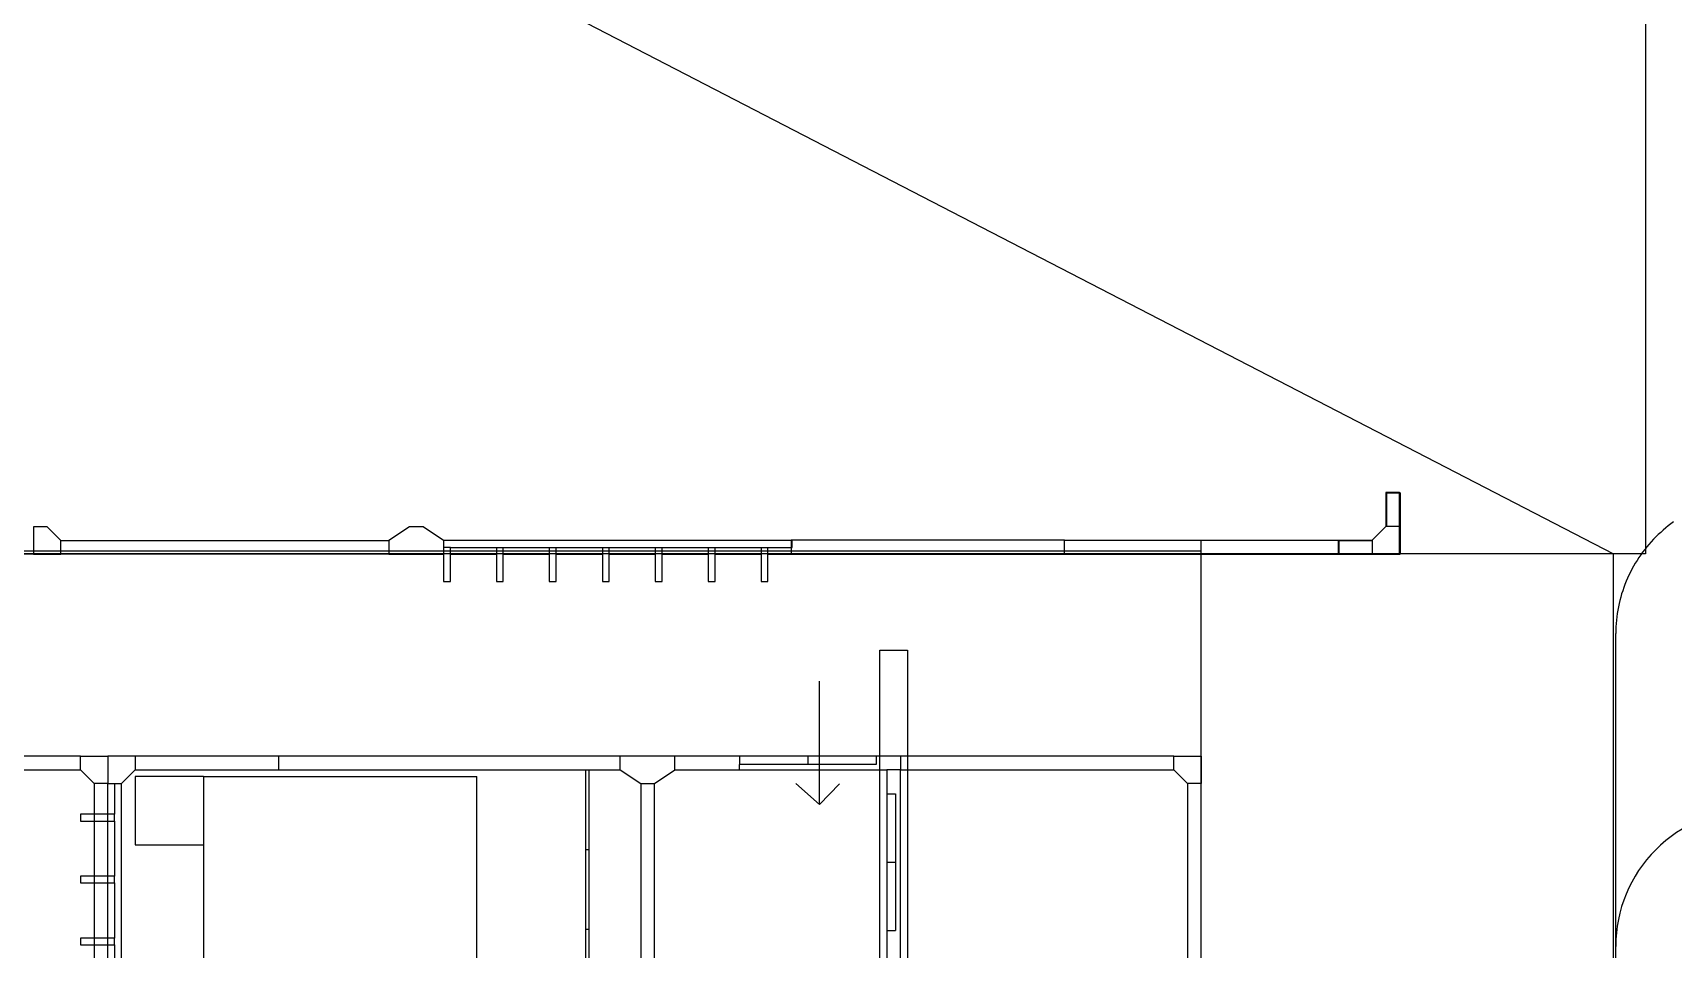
# Model space of a CAD drawing. Header units: millimetres. Extents: x -79796 to 428529, y -36333 to 94467.
# Drawn here: x 125049 to 137052, y 15215 to 21920 of the extents above; entities that cross this region are included whole.
import ezdxf

# ---------------------------------------------------------------- set-up
doc = ezdxf.new("R2010")
doc.units = ezdxf.units.MM
doc.layers.add('Make2D$Visible$ClippingPlaneIntersections$Default', color=7, linetype='Continuous')
doc.layers.add('Make2D$Visible$Curves$Default', color=7, linetype='Continuous')
for name, color, linetype, true_color in [('Make2D$Visible$ClippingPlaneIntersections$glasses', 4, 'Continuous', 0x00ffff), ('Make2D$Visible$Curves$balconies', 2, 'Continuous', 0xffff00), ('Make2D$Visible$Curves$floors', 3, 'Continuous', 0x00ff00), ('slabs', 5, 'Continuous', 0x0000ff)]:
    doc.layers.add(name, color=color, linetype=linetype, true_color=true_color)

# ---------------------------------------------------------------- blocks, each defined once
blk = doc.blocks.new('3B6P-flat-2-flat-1')
at = {"layer": 'Make2D$Visible$ClippingPlaneIntersections$Default'}
for p, q in [((-949140, 1525954), (-951140, 1525954)), ((-949140, 1525854), (-949140, 1525954)), ((-949140, 1525954), (-948940, 1525954)), ((-948940, 1525954), (-948940, 1525754)), ((-951140, 1525854), (-949140, 1525854)), ((-949040, 1525754), (-949140, 1525854)), ((-949040, 1525754), (-949040, 1524154)), ((-948940, 1525754), (-949040, 1525754)), ((-948940, 1524154), (-948940, 1525754))]:
    blk.add_line(p, q, dxfattribs=at)
blk = doc.blocks.new('SLAB 2B-flat-1-flat-1')
at = {"layer": 'slabs'}
blk.add_lwpolyline([(948821, -1590854), (948820, -1580065)], dxfattribs=at)
blk.add_polyline3d([(949244, -1579248, 0), (949224, -1579262, 0), (949205, -1579277, 0), (949186, -1579292, 0), (949167, -1579308, 0), (949149, -1579324, 0), (949131, -1579341, 0), (949113, -1579358, 0), (949096, -1579375, 0), (949079, -1579393, 0), (949063, -1579412, 0), (949047, -1579430, 0), (949032, -1579449, 0), (949017, -1579469, 0), (949003, -1579489, 0), (948989, -1579509, 0), (948976, -1579530, 0), (948963, -1579550, 0), (948950, -1579572, 0), (948939, -1579593, 0), (948927, -1579615, 0), (948916, -1579637, 0), (948906, -1579659, 0), (948897, -1579682, 0), (948887, -1579705, 0), (948879, -1579728, 0), (948871, -1579751, 0), (948863, -1579774, 0), (948857, -1579798, 0), (948850, -1579822, 0), (948845, -1579845, 0), (948840, -1579870, 0), (948835, -1579894, 0), (948831, -1579918, 0), (948828, -1579942, 0), (948825, -1579967, 0), (948823, -1579991, 0), (948821, -1580016, 0), (948821, -1580040, 0), (948820, -1580065, 0)], dxfattribs=at)
blk = doc.blocks.new('2B3P-flat-1-flat-1')
blk.add_line((948821, -1582853), (948820, -1582354))
blk.add_arc((949820, -1582353), 1000, 90, 180.0102)
blk = doc.blocks.new('3B6P-flat-1-flat-1')
at = {"linetype": 'Continuous'}
for q in [(-951733, 1526501), (-951904, 1525754), (-951586, 1525752)]:
    blk.add_line((-951733, 1525600), q, dxfattribs=at)
at = {"layer": 'Make2D$Visible$ClippingPlaneIntersections$Default'}
for p, q in [((-951291, 1523228), (-951291, 1526730)), ((-951291, 1526730), (-951089, 1526730)), ((-951089, 1526730), (-951089, 1523228)), ((-956940, 1525954), (-956940, 1525754)), ((-956740, 1525954), (-956940, 1525954)), ((-956740, 1525954), (-956740, 1525854)), ((-955690, 1525954), (-956740, 1525954)), ((-955690, 1525954), (-955690, 1525854)), ((-953190, 1525954), (-955690, 1525954)), ((-952790, 1525954), (-953190, 1525954)), ((-953190, 1525854), (-953190, 1525954)), ((-952790, 1525854), (-952790, 1525954)), ((-951140, 1525954), (-952790, 1525954)), ((-949140, 1525954), (-951140, 1525954)), ((-951140, 1525954), (-951140, 1525854)), ((-949140, 1525854), (-949140, 1525954)), ((-949140, 1525954), (-948940, 1525954)), ((-948940, 1525954), (-948940, 1525754)), ((-956840, 1525754), (-956740, 1525854)), ((-956740, 1525854), (-955690, 1525854)), ((-955690, 1525854), (-953190, 1525854)), ((-953441, 1525270), (-953441, 1525853)), ((-953421, 1525853), (-953421, 1525270)), ((-953190, 1525854), (-953040, 1525754)), ((-952940, 1525754), (-952790, 1525854)), ((-952790, 1525854), (-951240, 1525854)), ((-951240, 1525854), (-951240, 1524104)), ((-951140, 1525854), (-951240, 1525854)), ((-951140, 1524104), (-951140, 1525854)), ((-951140, 1525854), (-949140, 1525854)), ((-949040, 1525754), (-949140, 1525854)), ((-956940, 1525754), (-956840, 1525754)), ((-953040, 1525754), (-952940, 1525754)), ((-953040, 1525754), (-953040, 1523344)), ((-952940, 1523643), (-952940, 1525754)), ((-949040, 1525754), (-949040, 1524154)), ((-948940, 1525754), (-949040, 1525754)), ((-948940, 1524154), (-948940, 1525754)), ((-957140, 1525528), (-957140, 1525478)), ((-956890, 1525528), (-957140, 1525528)), ((-957140, 1525478), (-956890, 1525478)), ((-956890, 1525478), (-956890, 1525528)), ((-953441, 1524688), (-953441, 1525270)), ((-953441, 1525270), (-953421, 1525270)), ((-953421, 1525270), (-953421, 1524688)), ((-957140, 1525076), (-957140, 1525026)), ((-956890, 1525076), (-957140, 1525076)), ((-957140, 1525026), (-956890, 1525026)), ((-956890, 1525026), (-956890, 1525076)), ((-956890, 1524623), (-957140, 1524623)), ((-957140, 1524623), (-957140, 1524573)), ((-956890, 1524573), (-956890, 1524623)), ((-953441, 1524105), (-953441, 1524688)), ((-953441, 1524688), (-953421, 1524688)), ((-953421, 1524688), (-953421, 1524105)), ((-957140, 1524573), (-956890, 1524573))]:
    blk.add_line(p, q, dxfattribs=at)
at = {"layer": 'Make2D$Visible$ClippingPlaneIntersections$glasses'}
for p, q in [((-956890, 1525754), (-956890, 1525528)), ((-956840, 1522404), (-956840, 1525754)), ((-956890, 1525478), (-956890, 1525076)), ((-956890, 1525026), (-956890, 1524623)), ((-956890, 1524573), (-956890, 1524171))]:
    blk.add_line(p, q, dxfattribs=at)
at = {"layer": 'Make2D$Visible$Curves$Default'}
for p, q in [((-952317, 1525954), (-952317, 1525892)), ((-951817, 1525954), (-951817, 1525892)), ((-951317, 1525954), (-951317, 1525892)), ((-956740, 1525804), (-956740, 1525304)), ((-956240, 1525804), (-956740, 1525804)), ((-956240, 1525804), (-956240, 1523804)), ((-956240, 1525804), (-954240, 1525804)), ((-954240, 1523804), (-954240, 1525804)), ((-951817, 1525892), (-952317, 1525892)), ((-952317, 1525854), (-952317, 1525892)), ((-951317, 1525892), (-951817, 1525892)), ((-951240, 1525677), (-951177, 1525677)), ((-951177, 1525677), (-951177, 1525177)), ((-956740, 1525304), (-956240, 1525304)), ((-953441, 1525270), (-953421, 1525270)), ((-951240, 1525177), (-951177, 1525177)), ((-951177, 1525177), (-951177, 1524677)), ((-953441, 1524688), (-953421, 1524688)), ((-951240, 1524677), (-951177, 1524677))]:
    blk.add_line(p, q, dxfattribs=at)
at = {"layer": 'Make2D$Visible$Curves$floors'}
for p, q in [((-956940, 1525528), (-956940, 1525754)), ((-956940, 1525076), (-956940, 1525478)), ((-956940, 1524623), (-956940, 1525026)), ((-956940, 1524171), (-956940, 1524573))]:
    blk.add_line(p, q, dxfattribs=at)

msp = doc.modelspace()

# ---------------------------------------------------------------- linework, layer by layer
for p, q in [((106393, 33732), (136616, 18107)), ((133597, 18128), (105863, 18128)), ((133597, 16628), (133597, 18128)), ((133598, -13912), (133598, 18207)), ((136616, -14069), (136616, 18107))]:
    msp.add_line(p, q)
at = {"layer": 'Make2D$Visible$ClippingPlaneIntersections$Default'}
for p, q in [((135049, 18557), (134949, 18557)), ((134949, 18557), (134949, 18307)), ((135049, 18307), (135049, 18557)), ((125154, 18305), (125054, 18305)), ((125054, 18305), (125054, 18105)), ((125154, 18305), (125204, 18255)), ((125254, 18205), (125204, 18255)), ((127804, 18305), (127654, 18205)), ((127904, 18305), (127804, 18305)), ((128054, 18205), (127904, 18305)), ((134949, 18307), (134849, 18207)), ((135049, 18307), (134949, 18307)), ((135049, 18107), (135049, 18307)), ((125254, 18205), (127654, 18205)), ((125254, 18105), (125254, 18205)), ((127654, 18205), (127654, 18105)), ((128054, 18155), (128054, 17905)), ((128104, 18155), (128054, 18155)), ((128104, 17905), (128104, 18155)), ((128441, 18155), (128441, 17905)), ((128491, 17905), (128491, 18155)), ((128828, 18155), (128828, 17905)), ((128878, 17905), (128878, 18155)), ((129216, 18155), (129216, 17905)), ((129266, 17905), (129266, 18155)), ((129603, 18155), (129603, 17905)), ((129653, 17905), (129653, 18155)), ((129991, 18155), (129991, 17905)), ((130041, 17905), (130041, 18155)), ((130378, 18155), (130378, 17905)), ((130428, 17905), (130428, 18155)), ((130598, 18208), (130598, 18108)), ((132598, 18207), (130598, 18208)), ((132598, 18207), (134599, 18207)), ((132598, 18107), (132598, 18207)), ((134599, 18207), (134849, 18207)), ((134599, 18207), (134599, 18107)), ((134849, 18207), (134849, 18107)), ((125054, 18105), (125254, 18105)), ((127654, 18105), (125254, 18105)), ((127654, 18105), (128054, 18105)), ((130598, 18108), (132598, 18107)), ((134599, 18107), (132598, 18107)), ((134849, 18107), (134599, 18107)), ((134849, 18107), (135049, 18107)), ((128054, 17905), (128104, 17905)), ((128441, 17905), (128491, 17905)), ((128828, 17905), (128878, 17905)), ((129216, 17905), (129266, 17905)), ((129603, 17905), (129653, 17905)), ((129991, 17905), (130041, 17905)), ((130378, 17905), (130428, 17905))]:
    msp.add_line(p, q, dxfattribs=at)
at = {"layer": 'Make2D$Visible$ClippingPlaneIntersections$glasses'}
for p, q in [((128054, 18205), (128054, 18155)), ((130604, 18205), (128054, 18205)), ((128104, 18155), (130604, 18155)), ((130604, 18155), (130604, 18205))]:
    msp.add_line(p, q, dxfattribs=at)
at = {"layer": 'Make2D$Visible$Curves$balconies'}
msp.add_line((125054, 18105), (122621, 18105), dxfattribs=at)
at = {"layer": 'Make2D$Visible$Curves$Default'}
for p, q in [((134949, 18557), (134954, 18555)), ((134954, 18555), (135049, 18555)), ((134954, 18555), (134954, 18307)), ((135054, 18555), (135049, 18557)), ((135054, 18555), (135054, 18305)), ((135049, 18307), (135054, 18305)), ((135054, 18305), (135054, 18105)), ((134599, 18207), (134604, 18205)), ((134604, 18205), (134849, 18205)), ((134604, 18205), (134604, 18107)), ((130603, 18105), (130598, 18108)), ((130603, 18105), (132603, 18105)), ((132603, 18105), (132598, 18107)), ((134604, 18105), (132603, 18105)), ((134604, 18105), (134599, 18107)), ((134604, 18105), (134854, 18105)), ((134849, 18107), (134854, 18105)), ((135054, 18105), (134854, 18105)), ((135049, 18107), (135054, 18105))]:
    msp.add_line(p, q, dxfattribs=at)
at = {"layer": 'Make2D$Visible$Curves$floors'}
for p, q in [((128104, 18105), (128441, 18105)), ((128491, 18105), (128828, 18105)), ((128878, 18105), (129216, 18105)), ((129266, 18105), (129603, 18105)), ((129653, 18105), (129991, 18105)), ((130041, 18105), (130378, 18105)), ((130428, 18105), (135054, 18105))]:
    msp.add_line(p, q, dxfattribs=at)
at = {"layer": 'slabs'}
for points in [[(136849, 29839), (136849, 18107)], [(136849, 18107), (121317, 18107)], [(121317, 18107), (127624, 18107)]]:
    msp.add_lwpolyline(points, dxfattribs=at)

# ---------------------------------------------------------------- block references
for name, p in [('SLAB 2B-flat-1-flat-1', (-812189, 1597589)), ('3B6P-flat-2-flat-1', (1074537, -1509326)), ('3B6P-flat-1-flat-1', (1082537, -1509326)), ('2B3P-flat-1-flat-1', (-812189, 1597589))]:
    msp.add_blockref(name, p)

doc.saveas('drawing.dxf')
